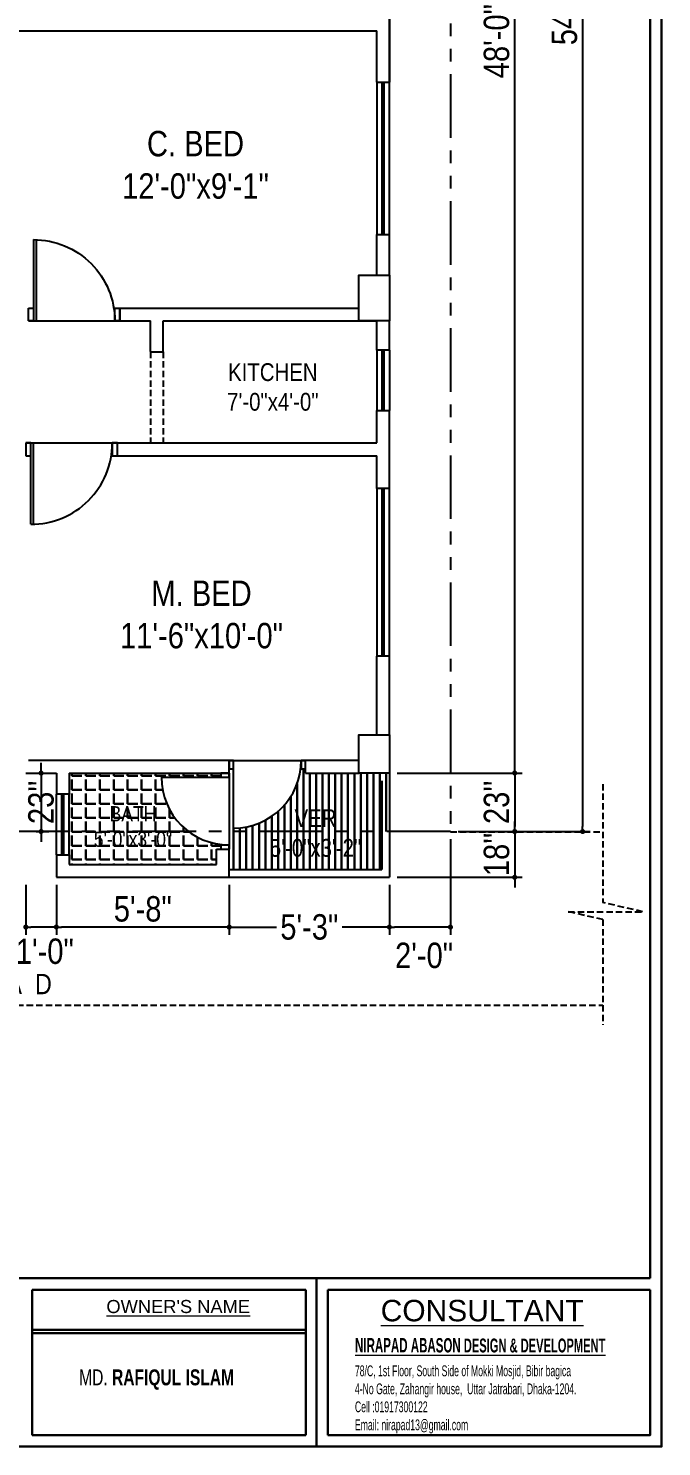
# Model space of a CAD drawing. Header units: inches. Extents: x -159432 to -126829, y -44881 to -40109.
# Drawn here: x -153391 to -153142, y -42678 to -42120 of the extents above; entities that cross this region are included whole.
import ezdxf

# ---------------------------------------------------------------- set-up
doc = ezdxf.new("R2010")
doc.units = ezdxf.units.IN
doc.header["$LTSCALE"] = 10
doc.header["$MEASUREMENT"] = 0
doc.header["$PDMODE"] = 34
doc.linetypes.add('HIDDEN', pattern=[0.375, 0.25, -0.125])
doc.linetypes.add('PHANTOMX2', pattern=[5, 2.5, -0.5, 0.5, -0.5, 0.5, -0.5])
doc.layers.get('0').update_dxf_attribs({"color": 140, "lineweight": 25})
doc.layers.get('Defpoints').update_dxf_attribs({"lineweight": 25})
for name, color, linetype, lineweight in [('BOUNDERY', 32, 'PHANTOMX2', 25), ('COLUM', 10, 'Continuous', 25), ('DIM', 6, 'Continuous', 25), ('door', 123, 'Continuous', 25), ('h2', 165, 'Continuous', 30), ('Layer1', 25, 'HIDDEN', 25), ('line', 134, 'Continuous', 30), ('TEXT', 6, 'Continuous', 25), ('TEXT 02', 7, 'Continuous', 9), ('wall', 7, 'Continuous', 25), ('win', 143, 'Continuous', 25)]:
    doc.layers.add(name, color=color, linetype=linetype, lineweight=lineweight)
doc.styles.add('222', font='arial.ttf')
doc.styles.add('AR8', font='swisscl.ttf', dxfattribs={"height": 10})
doc.styles.add('AREAL', font='arial.ttf')
doc.styles.add('arn', font='ARIALN.TTF')
doc.styles.add('style1', font='micross.ttf', dxfattribs={"height": 18})
doc.dimstyles.new('DIM', dxfattribs={"dimtxt": 10, "dimasz": 2, "dimexe": 3, "dimexo": 3, "dimgap": 2, "dimtad": 1, "dimdec": 1, "dimzin": 1, "dimdsep": 46, "dimlunit": 4, "dimtxsty": 'arn', "dimblk": 'DOT', "dimcen": 0.09, "dimclrd": 256, "dimclre": 256, "dimclrt": 256, "dimaunit": 1, "dimadec": 0, "dimazin": 0, "dimtfac": 1, "dimtdec": 1, "dimtix": 1, "dimtmove": 2, "dimatfit": 3, "dimldrblk": 'OPEN30', "dimfxl": 10, "dimtolj": 1, "dimtzin": 0, "dimlwd": -1, "dimlwe": -1, "dimarcsym": 0})

# ---------------------------------------------------------------- blocks, each defined once
blk = doc.blocks.new('D36')
at = {"layer": 'door'}
for p, q in [((27731.72, -1583.1), (27731.72, -1585.1)), ((27736.72, -1583.1), (27731.72, -1583.1)), ((27731.72, -1619.1), (27731.72, -1583.1)), ((27736.72, -1585.1), (27736.72, -1583.1)), ((27731.72, -1585.1), (27736.72, -1585.1)), ((27763.72, -1616.1), (27731.72, -1616.1)), ((27763.72, -1617.1), (27731.72, -1617.1)), ((27736.72, -1617.1), (27731.72, -1617.1)), ((27731.72, -1617.1), (27731.72, -1619.1)), ((27736.72, -1619.1), (27736.72, -1617.1)), ((27731.72, -1619.1), (27736.72, -1619.1))]:
    blk.add_line(p, q, dxfattribs=at)
at = {"layer": 'door', "linetype": 'ByBlock'}
blk.add_ellipse((27731.72, -1617.1), major_axis=(-22.63, -22.63), ratio=1, start_param=2.356194, end_param=3.926991, dxfattribs=at)
blk = doc.blocks.new('D1')
at = {"layer": 'door'}
for p, q in [((231942, 594723), (231942, 594673)), ((232042, 594723), (231942, 594723)), ((232042, 594673), (232042, 594723)), ((231942, 594673), (232042, 594673)), ((232742, 593873), (231942, 593873)), ((232042, 593873), (231942, 593873)), ((231942, 593873), (231942, 593823)), ((232042, 593823), (232042, 593873)), ((231942, 593823), (232042, 593823))]:
    blk.add_line(p, q, dxfattribs=at)
at = {"layer": 'door', "linetype": 'ByBlock'}
blk.add_arc((231942, 593873), 800, 0, 90, dxfattribs=at)
blk = doc.blocks.new('door')
at = {"layer": 'door'}
blk.add_line((-148358.38, -38071.49), (-148328.38, -38071.49), dxfattribs=at)
at = {"layer": 'door', "extrusion": (0, 0, -1), "xscale": 0.03333332273177803, "yscale": 0.03333332278998569, "zscale": -0.0333333227645894, "rotation": 90}
blk.add_blockref('D1', (168152.49, -45802.87), dxfattribs=at)
blk = doc.blocks.new('_Dot')
at = {"color": 0, "linetype": 'ByBlock', "lineweight": -2}
blk.add_line((-0.5, 0), (-1, 0), dxfattribs=at)
at = {"color": 0, "linetype": 'ByBlock', "const_width": 0.5}
blk.add_lwpolyline([(-0.25, 0, 1), (0.25, 0, 1)], format="xyb", close=True, dxfattribs=at)
blk = doc.blocks.new('*D464')
at = {"layer": 'Defpoints', "color": 0}
for p in [(-153249.23, -42412.83), (-153225.23, -42435.83), (-153199.95, -42435.83)]:
    blk.add_point(p, dxfattribs=at)
at = {"layer": 'DIM'}
for p, q in [((-153246.23, -42412.83), (-153196.95, -42412.83)), ((-153199.95, -42414.83), (-153199.95, -42433.83)), ((-153222.23, -42435.83), (-153196.95, -42435.83))]:
    blk.add_line(p, q, dxfattribs=at)
at = {"layer": 'DIM', "xscale": 2, "yscale": 2, "zscale": 2}
for p, rotation in [((-153199.95, -42412.83), 90), ((-153199.95, -42435.83), 270)]:
    blk.add_blockref('_Dot', p, dxfattribs=dict(at, rotation=rotation))
at = {"layer": 'DIM', "insert": (-153207.05, -42424.33), "char_height": 10, "attachment_point": 5, "rotation": 90, "style": 'arn'}
blk.add_mtext("\\A1;23''", dxfattribs=at)
blk = doc.blocks.new('_Open30')
at = {"color": 0, "linetype": 'ByBlock', "lineweight": -2}
for p, q in [((-1, 0.27), (0, 0)), ((0, 0), (-1, -0.27)), ((0, 0), (-1, 0))]:
    blk.add_line(p, q, dxfattribs=at)
blk = doc.blocks.new('*D465')
at = {"layer": 'Defpoints', "color": 0}
for p in [(-153225.23, -41787.83), (-153225.23, -42435.83), (-153173.24, -42435.83)]:
    blk.add_point(p, dxfattribs=at)
at = {"layer": 'DIM'}
for p, q in [((-153222.23, -41787.83), (-153170.24, -41787.83)), ((-153173.24, -41789.83), (-153173.24, -42433.83)), ((-153222.23, -42435.83), (-153170.24, -42435.83))]:
    blk.add_line(p, q, dxfattribs=at)
at = {"layer": 'DIM', "xscale": 2, "yscale": 2, "zscale": 2}
for p, rotation in [((-153173.24, -41787.83), 90), ((-153173.24, -42435.83), 270)]:
    blk.add_blockref('_Dot', p, dxfattribs=dict(at, rotation=rotation))
at = {"layer": 'DIM', "insert": (-153180.35, -42111.83), "char_height": 10, "attachment_point": 5, "rotation": 90, "style": 'arn'}
blk.add_mtext('\\A1;54\'-0"', dxfattribs=at)
blk = doc.blocks.new('*D461')
at = {"layer": 'Defpoints', "color": 0}
for p in [(-153225.23, -42435.83), (-153249.23, -42453.83), (-153249.23, -42473.43)]:
    blk.add_point(p, dxfattribs=at)
at = {"layer": 'DIM'}
for p, q in [((-153225.23, -42438.83), (-153225.23, -42476.43)), ((-153249.23, -42456.83), (-153249.23, -42476.43)), ((-153227.23, -42473.43), (-153247.23, -42473.43))]:
    blk.add_line(p, q, dxfattribs=at)
at = {"layer": 'DIM', "xscale": 2, "yscale": 2, "zscale": 2, "rotation": 180}
blk.add_blockref('_Dot', (-153249.23, -42473.43), dxfattribs=at)
at = {"layer": 'DIM', "xscale": 2, "yscale": 2, "zscale": 2}
blk.add_blockref('_Dot', (-153225.23, -42473.43), dxfattribs=at)
at = {"layer": 'DIM', "insert": (-153235.59, -42484.63), "char_height": 10, "attachment_point": 5, "style": 'arn'}
blk.add_mtext('\\A1;2\'-0"', dxfattribs=at)
blk = doc.blocks.new('*D452')
at = {"layer": 'Defpoints', "color": 0}
for p in [(-153312.23, -42453.83), (-153249.23, -42453.83), (-153312.23, -42473.43)]:
    blk.add_point(p, dxfattribs=at)
at = {"layer": 'DIM'}
for p, q in [((-153312.23, -42456.83), (-153312.23, -42476.43)), ((-153249.23, -42456.83), (-153249.23, -42476.43)), ((-153310.23, -42473.43), (-153293.64, -42473.43)), ((-153251.23, -42473.43), (-153267.82, -42473.43))]:
    blk.add_line(p, q, dxfattribs=at)
at = {"layer": 'DIM', "xscale": 2, "yscale": 2, "zscale": 2, "rotation": 180}
blk.add_blockref('_Dot', (-153312.23, -42473.43), dxfattribs=at)
at = {"layer": 'DIM', "xscale": 2, "yscale": 2, "zscale": 2}
blk.add_blockref('_Dot', (-153249.23, -42473.43), dxfattribs=at)
at = {"layer": 'DIM', "insert": (-153280.73, -42473.43), "char_height": 10, "attachment_point": 5, "style": 'arn'}
blk.add_mtext('\\A1;5\'-3"', dxfattribs=at)
blk = doc.blocks.new('*D462')
at = {"layer": 'Defpoints', "color": 0}
for p in [(-153380.23, -42453.83), (-153312.23, -42453.83), (-153380.23, -42473.43)]:
    blk.add_point(p, dxfattribs=at)
at = {"layer": 'DIM'}
for p, q in [((-153380.23, -42456.83), (-153380.23, -42476.43)), ((-153312.23, -42456.83), (-153312.23, -42476.43)), ((-153314.23, -42473.43), (-153378.23, -42473.43))]:
    blk.add_line(p, q, dxfattribs=at)
at = {"layer": 'DIM', "xscale": 2, "yscale": 2, "zscale": 2, "rotation": 180}
blk.add_blockref('_Dot', (-153380.23, -42473.43), dxfattribs=at)
at = {"layer": 'DIM', "xscale": 2, "yscale": 2, "zscale": 2}
blk.add_blockref('_Dot', (-153312.23, -42473.43), dxfattribs=at)
at = {"layer": 'DIM', "insert": (-153346.23, -42466.33), "char_height": 10, "attachment_point": 5, "style": 'arn'}
blk.add_mtext('\\A1;5\'-8"', dxfattribs=at)
blk = doc.blocks.new('*D453')
at = {"layer": 'Defpoints', "color": 0}
for p in [(-153392.23, -42453.83), (-153380.23, -42453.83), (-153392.23, -42473.43)]:
    blk.add_point(p, dxfattribs=at)
at = {"layer": 'DIM'}
for p, q in [((-153392.23, -42456.83), (-153392.23, -42476.43)), ((-153380.23, -42456.83), (-153380.23, -42476.43)), ((-153382.23, -42473.43), (-153390.23, -42473.43))]:
    blk.add_line(p, q, dxfattribs=at)
at = {"layer": 'DIM', "xscale": 2, "yscale": 2, "zscale": 2, "rotation": 180}
blk.add_blockref('_Dot', (-153392.23, -42473.43), dxfattribs=at)
at = {"layer": 'DIM', "xscale": 2, "yscale": 2, "zscale": 2}
blk.add_blockref('_Dot', (-153380.23, -42473.43), dxfattribs=at)
at = {"layer": 'DIM', "insert": (-153384.76, -42483), "char_height": 10, "attachment_point": 5, "style": 'arn'}
blk.add_mtext('\\A1;1\'-0"', dxfattribs=at)
blk = doc.blocks.new('*D460')
at = {"layer": 'Defpoints', "color": 0}
for p in [(-153391.21, -42412.83), (-153391.21, -42435.83), (-153386.23, -42435.83)]:
    blk.add_point(p, dxfattribs=at)
at = {"layer": 'DIM'}
for p, q in [((-153388.21, -42412.83), (-153383.23, -42412.83)), ((-153386.23, -42410.83), (-153386.23, -42408.83)), ((-153386.23, -42412.83), (-153386.23, -42435.83)), ((-153388.21, -42435.83), (-153383.23, -42435.83)), ((-153386.23, -42437.83), (-153386.23, -42439.83))]:
    blk.add_line(p, q, dxfattribs=at)
at = {"layer": 'DIM', "xscale": 2, "yscale": 2, "zscale": 2}
for p, rotation in [((-153386.23, -42412.83), 270), ((-153386.23, -42435.83), 90)]:
    blk.add_blockref('_Dot', p, dxfattribs=dict(at, rotation=rotation))
at = {"layer": 'DIM', "insert": (-153386.23, -42424.33), "char_height": 10, "attachment_point": 5, "rotation": 90, "style": 'arn'}
blk.add_mtext("\\A1;23''", dxfattribs=at)
blk = doc.blocks.new('*D466')
at = {"layer": 'Defpoints', "color": 0}
for p in [(-153225.23, -42435.83), (-153249.23, -42453.83), (-153199.95, -42453.83)]:
    blk.add_point(p, dxfattribs=at)
at = {"layer": 'DIM'}
for p, q in [((-153222.23, -42435.83), (-153196.95, -42435.83)), ((-153199.95, -42433.83), (-153199.95, -42431.83)), ((-153199.95, -42435.83), (-153199.95, -42453.83)), ((-153246.23, -42453.83), (-153196.95, -42453.83)), ((-153199.95, -42455.83), (-153199.95, -42457.83))]:
    blk.add_line(p, q, dxfattribs=at)
at = {"layer": 'DIM', "xscale": 2, "yscale": 2, "zscale": 2}
for p, rotation in [((-153199.95, -42435.83), 270), ((-153199.95, -42453.83), 90)]:
    blk.add_blockref('_Dot', p, dxfattribs=dict(at, rotation=rotation))
at = {"layer": 'DIM', "insert": (-153207.05, -42444.83), "char_height": 10, "attachment_point": 5, "rotation": 90, "style": 'arn'}
blk.add_mtext("\\A1;18''", dxfattribs=at)
blk = doc.blocks.new('*D468')
at = {"layer": 'Defpoints', "color": 0}
for p in [(-153249.23, -41836.83), (-153199.95, -41836.83), (-153249.23, -42412.83)]:
    blk.add_point(p, dxfattribs=at)
at = {"layer": 'DIM'}
for p, q in [((-153246.23, -41836.83), (-153196.95, -41836.83)), ((-153199.95, -42410.83), (-153199.95, -41838.83)), ((-153246.23, -42412.83), (-153196.95, -42412.83))]:
    blk.add_line(p, q, dxfattribs=at)
at = {"layer": 'DIM', "xscale": 2, "yscale": 2, "zscale": 2}
for p, rotation in [((-153199.95, -41836.83), 90), ((-153199.95, -42412.83), 270)]:
    blk.add_blockref('_Dot', p, dxfattribs=dict(at, rotation=rotation))
at = {"layer": 'DIM', "insert": (-153207.05, -42124.83), "char_height": 10, "attachment_point": 5, "rotation": 90, "style": 'arn'}
blk.add_mtext('\\A1;48\'-0"', dxfattribs=at)

msp = doc.modelspace()

# ---------------------------------------------------------------- hatches: boundary and pattern name
at = {"layer": 'h2'}
h = msp.add_hatch(dxfattribs=at)
h.set_pattern_fill('LINE', color=256, scale=20, angle=90, style=0)
h.set_pattern_definition([(90, (-4918.0171, -116.5162), (-2.5, 2e-16), [])])
edge = h.paths.add_edge_path()
edge.add_line((-153249.22701, -42435.82783), (-153249.22701, -42412.82784))
edge.add_line((-153249.22701, -42412.82784), (-153261.22701, -42412.82784))
edge.add_line((-153261.22701, -42412.82784), (-153282.22702, -42412.82784))
edge.add_line((-153282.22702, -42412.82784), (-153282.22702, -42411.16117))
edge.add_line((-153282.22702, -42411.16117), (-153283.89369, -42411.16117))
edge.add_line((-153283.89369, -42411.16117), (-153283.89369, -42407.82784))
edge.add_ellipse((-153310.56034, -42407.82784), major_axis=(-26.66666, 0.00043), ratio=0.999999998, start_angle=90.0009156, end_angle=180.0009156, ccw=False)
edge.add_line((-153310.56034, -42434.4945), (-153310.56034, -42411.16117))
edge.add_line((-153310.56034, -42411.16117), (-153312.22701, -42411.16117))
edge.add_line((-153312.22701, -42411.16117), (-153312.22701, -42412.82783))
edge.add_line((-153312.22701, -42412.82783), (-153312.22701, -42435.82783))
edge.add_line((-153312.22701, -42435.82783), (-153249.22701, -42435.82783))
h.paths.add_polyline_path([(-153312.22701, -42435.82783), (-153312.22701, -42442.82783), (-153312.22701, -42450.82783), (-153252.22701, -42450.82783), (-153252.22701, -42435.82783)])
h.paths.add_polyline_path([(-153297.67292, -42425.28371), (-153258.91508, -42425.28371), (-153258.91508, -42447.5984), (-153297.67292, -42447.5984)], flags=9)
h = msp.add_hatch(dxfattribs=at)
h.set_pattern_fill('ANGLE', color=256, scale=20, style=0)
h.set_pattern_definition([(0, (-7288.682, -1658.9045), (0, 5.5), [4, -1.5]), (90, (-7288.682, -1658.9045), (-5.5, 3e-16), [4, -1.5])])
edge = h.paths.add_edge_path()
edge.add_line((-153375.22701, -42412.82783), (-153375.22701, -42418.95189))
edge.add_line((-153375.22701, -42418.95189), (-153375.22701, -42442.70377))
edge.add_line((-153375.22701, -42442.70377), (-153375.22701, -42448.82783))
edge.add_line((-153375.22701, -42448.82783), (-153317.22701, -42448.82783))
edge.add_line((-153317.22701, -42448.82783), (-153317.22701, -42442.82783))
edge.add_line((-153317.22701, -42442.82783), (-153315.56034, -42442.82783))
edge.add_line((-153315.56034, -42442.82783), (-153315.56034, -42441.16117))
edge.add_line((-153315.56034, -42441.16117), (-153312.22701, -42441.16117))
edge.add_ellipse((-153312.22701, -42414.49451), major_axis=(0.00337, 26.66666), ratio=0.999999998, start_angle=90.0072467, end_angle=180.0072467, ccw=False)
edge.add_line((-153338.89367, -42414.49451), (-153315.56034, -42414.49451))
edge.add_line((-153315.56034, -42414.49451), (-153315.56034, -42412.82783))
edge.add_line((-153315.56034, -42412.82783), (-153375.22701, -42412.82783))
h.paths.add_polyline_path([(-153368.70491, -42424.30796), (-153331.4648, -42424.30796), (-153331.4648, -42443.43484), (-153368.70491, -42443.43484)], flags=24)

# ---------------------------------------------------------------- linework, layer by layer
at = {"layer": 'BOUNDERY'}
msp.add_lwpolyline([(-153741.22701, -41787.82783), (-153225.22701, -41787.82783), (-153225.22701, -42435.82783), (-153741.22701, -42435.82783)], close=True, dxfattribs=at)
at = {"layer": 'COLUM'}
for points in [[(-153249.22701, -42216.94042), (-153249.22701, -42234.94042), (-153261.22701, -42234.94042), (-153261.22701, -42216.94042), (-153249.22701, -42216.94042)], [(-153249.22701, -42397.82784), (-153249.22701, -42412.82784), (-153261.22701, -42412.82784), (-153261.22701, -42397.82784), (-153249.22701, -42397.82784)]]:
    msp.add_lwpolyline(points, dxfattribs=at)
at = {"layer": 'DIM'}
for p, q in [((-153249.22701, -42412.82783), (-153249.22701, -42453.82783)), ((-153252.22701, -42415.82783), (-153252.22701, -42450.82783)), ((-153312.22701, -42450.82783), (-153252.22701, -42450.82783)), ((-153312.22701, -42453.82783), (-153249.22701, -42453.82783))]:
    msp.add_line(p, q, dxfattribs=at)
at = {"layer": 'door', "linetype": 'HIDDEN'}
for p, q in [((-153343.22701, -42247.053), (-153343.22701, -42282.94042)), ((-153338.22701, -42247.053), (-153338.22701, -42282.94042))]:
    msp.add_line(p, q, dxfattribs=at)
at = {"layer": 'Layer1'}
for p, q in [((-153165.21479, -42417.17094), (-153165.21479, -42463.78833)), ((-153225.22701, -42435.90357), (-153165.21479, -42435.90357)), ((-153165.21479, -42470.44509), (-153165.21479, -42511.83367)), ((-153789.40373, -42504.14481), (-153165.21479, -42504.14481))]:
    msp.add_line(p, q, dxfattribs=at)
msp.add_lwpolyline([(-153165.21479, -42470.44509), (-153178.88219, -42467.39752), (-153149.62885, -42467.39752), (-153165.21479, -42463.78833)], dxfattribs=at)
at = {"layer": 'line'}
for p, q in [((-153823.28297, -42611.56386), (-153146.66265, -42611.56386)), ((-153277.85829, -42677.87509), (-153277.85829, -42611.56386)), ((-153389.7564, -42648.05709), (-153389.7564, -42616.22555)), ((-153389.7564, -42616.22555), (-153282.03826, -42616.22555)), ((-153282.03826, -42673.36776), (-153282.03826, -42616.22555)), ((-153273.43245, -42616.22555), (-153146.66265, -42616.22555)), ((-153273.43245, -42673.36776), (-153273.43245, -42616.22555)), ((-153389.7564, -42631.90029), (-153282.03826, -42631.90029)), ((-153389.7564, -42633.1881), (-153282.03826, -42633.1881)), ((-153389.7564, -42673.36776), (-153389.7564, -42648.05709))]:
    msp.add_line(p, q, dxfattribs=at)
msp.add_lwpolyline([(-153827.7903, -41647.01408), (-153827.7903, -42677.87509), (-153142.15532, -42677.87509), (-153142.15532, -41647.01408)], close=True, dxfattribs=at)
for points in [[(-153146.66265, -42611.56386), (-153146.66265, -41651.52141), (-153823.28297, -41651.52141), (-153823.28297, -42611.56386)], [(-153273.43245, -42673.36776), (-153146.66265, -42673.36776), (-153146.66265, -42616.22555)], [(-153389.7564, -42673.36776), (-153282.03826, -42673.36776)]]:
    msp.add_lwpolyline(points, dxfattribs=at)
at = {"layer": 'wall', "ltscale": 0.5}
for p, q in [((-153249.22701, -42140.95328), (-153249.22701, -42093.76114)), ((-153249.22701, -42093.76114), (-153249.22701, -42140.95328)), ((-153254.22701, -42216.94042), (-153254.22701, -42200.93248)), ((-153249.22701, -42200.93248), (-153249.22701, -42200.04117)), ((-153343.22701, -42246.94042), (-153343.22701, -42234.94042)), ((-153338.22701, -42246.94042), (-153338.22701, -42234.94042)), ((-153254.22701, -42246.36566), (-153254.22701, -42234.94042)), ((-153249.22701, -42246.36566), (-153249.22701, -42234.94042)), ((-153254.22701, -42282.94042), (-153254.22701, -42270.11754)), ((-153249.22701, -42300.82783), (-153249.22701, -42270.11754)), ((-153356.22701, -42287.94042), (-153356.22701, -42282.94042)), ((-153254.22701, -42300.82783), (-153254.22701, -42287.94042)), ((-153254.22701, -42397.82784), (-153254.22701, -42366.82783)), ((-153249.22701, -42397.82784), (-153249.22701, -42366.82783)), ((-153317.22701, -42448.82783), (-153317.22701, -42442.82783)), ((-153312.22701, -42453.82783), (-153312.22701, -42442.82783))]:
    msp.add_line(p, q, dxfattribs=at)
at = {"layer": 'wall'}
for p, q in [((-153398.22701, -42120.82783), (-153254.22701, -42120.82783)), ((-153254.22701, -42140.95328), (-153254.22701, -42120.82783)), ((-153254.22701, -42140.95328), (-153249.22701, -42140.95328)), ((-153254.22701, -42200.93248), (-153249.22701, -42200.93248)), ((-153249.22701, -42216.94042), (-153249.22701, -42200.93248)), ((-153355.22701, -42229.94042), (-153261.22701, -42229.94042)), ((-153355.22701, -42234.94042), (-153355.22701, -42229.94042)), ((-153355.22701, -42234.94042), (-153343.22701, -42234.94042)), ((-153338.22701, -42234.94042), (-153254.22701, -42234.94042)), ((-153249.22701, -42246.36566), (-153254.22701, -42246.36566)), ((-153343.22701, -42247.053), (-153338.22701, -42247.053)), ((-153254.22701, -42270.11754), (-153249.22701, -42270.11754)), ((-153356.22701, -42282.94042), (-153254.22701, -42282.94042)), ((-153356.22701, -42287.94042), (-153254.22701, -42287.94042)), ((-153249.22701, -42300.82783), (-153254.22701, -42300.82783)), ((-153249.22701, -42366.82783), (-153254.22701, -42366.82783)), ((-153312.22701, -42407.82783), (-153391.22701, -42407.82783)), ((-153312.22701, -42412.82783), (-153312.22701, -42407.82783)), ((-153261.22701, -42407.82783), (-153282.22702, -42407.82784)), ((-153282.22702, -42412.82784), (-153282.22702, -42407.82784)), ((-153392.22701, -42412.82783), (-153380.22701, -42412.82783)), ((-153380.22701, -42412.82783), (-153380.22701, -42421.18775)), ((-153375.22701, -42412.82783), (-153312.22701, -42412.82783)), ((-153375.22701, -42412.82783), (-153375.22701, -42421.18775)), ((-153282.22702, -42412.82784), (-153261.22701, -42412.82784)), ((-153375.22701, -42421.18775), (-153380.22701, -42421.18775)), ((-153380.22701, -42444.93963), (-153380.22701, -42453.82783)), ((-153380.22701, -42444.93963), (-153375.22701, -42444.93963)), ((-153375.22701, -42444.93963), (-153375.22701, -42448.82783)), ((-153317.22701, -42442.82783), (-153312.22701, -42442.82783)), ((-153375.22701, -42448.82783), (-153317.22701, -42448.82783)), ((-153380.22701, -42453.82783), (-153312.22701, -42453.82783))]:
    msp.add_line(p, q, dxfattribs=at)
at = {"layer": 'win'}
for p, q in [((-153254.22701, -42140.95328), (-153254.22701, -42200.93248)), ((-153252.22701, -42140.95328), (-153252.22701, -42200.93248)), ((-153251.22701, -42200.93248), (-153251.22701, -42140.95328)), ((-153249.22701, -42200.93248), (-153249.22701, -42140.95328)), ((-153254.22701, -42246.36566), (-153254.22701, -42270.11754)), ((-153252.22701, -42246.36566), (-153252.22701, -42270.11754)), ((-153251.22701, -42270.11754), (-153251.22701, -42246.36566)), ((-153249.22701, -42246.36566), (-153249.22701, -42270.11754)), ((-153254.22701, -42300.82783), (-153254.22701, -42366.82783)), ((-153252.22701, -42300.82783), (-153252.22701, -42366.82783)), ((-153251.22701, -42366.82783), (-153251.22701, -42300.82783)), ((-153249.22701, -42366.82783), (-153249.22701, -42300.82783)), ((-153380.22701, -42444.93963), (-153380.22701, -42421.18775)), ((-153378.22701, -42421.18775), (-153378.22701, -42444.93963)), ((-153377.22701, -42444.93963), (-153377.22701, -42421.18775)), ((-153375.22701, -42444.93963), (-153375.22701, -42421.18775))]:
    msp.add_line(p, q, dxfattribs=at)

# ---------------------------------------------------------------- block references
at = {"layer": 'door', "xscale": -1, "rotation": 270}
msp.add_blockref('D36', (-151772.12313, -69966.6598), dxfattribs=at)
at = {"layer": 'door', "rotation": 270}
msp.add_blockref('D36', (-151773.12313, -14551.22104), dxfattribs=at)
at = {"layer": 'wall', "xscale": -1}
for p, rotation in [((-4953.85023, -80479.3152), 180), ((-191383.71436, -190771.20462), 90)]:
    msp.add_blockref('door', p, dxfattribs=dict(at, rotation=rotation))

# ---------------------------------------------------------------- texts
at = {"layer": 'TEXT', "style": 'arn'}
for s, insert, char_height, width, attachment_point in [('\\A1;C. BED  \\P12\'-0"x9\'-1"', (-153325.49498, -42160.15072), 10, 63.6675307, 2), ('\\A1;KITCHEN\\P7\'-0"x4\'-0"', (-153295.08465, -42270.33382), 7, 35.8721828, 8), ('\\A1;M. BED  \\P11\'-6"x10\'-0"', (-153323.12876, -42337.07838), 10, 63.6675307, 2), ('\\A1;BATH\\P5\'-0"x3\'-0"', (-153350.08485, -42441.93484), 6, 34.8076126, 8), ('\\A1;VER\\P5\'-0"x3\'-2"', (-153278.294, -42445.8484), 7, 35.6477626, 8)]:
    msp.add_mtext(s, dxfattribs=dict(at, insert=insert, char_height=char_height, width=width, attachment_point=attachment_point))
at = {"layer": 'TEXT', "ltscale": 10, "insert": (-153402.90376, -42499.90089), "char_height": 8, "width": 198.8958254, "attachment_point": 8, "rotation": 359.8154369, "style": 'arn'}
msp.add_mtext('\\A1;R^I^IO^I^IA^I^ID', dxfattribs=at)
at = {"layer": 'TEXT 02', "attachment_point": 1}
for s, insert, char_height, width, style in [("{\\fSwis721 Lt BT|b0|i0|c0|p34;\\L\\C0;OWNER'S NAME}", (-153360.53834, -42620.16522), 5.1471483, 54.9413387, '222'), ('\\pt1.387;{\\fArial|b0|i0|c0|p34;\\L\\C7;CONSULTANT}', (-153252.64716, -42620.13339), 8.4306871, 55.8796066, 'AR8'), ('{\\fArial|b0|i0|c161|p34;\\W0.7;MD.\\fArial|b1|i0|c0|p34; RAFIQUL ISLAM}', (-153371.26001, -42647.4763), 6.2675429, 89.1288909, 'AREAL')]:
    msp.add_mtext(s, dxfattribs=dict(at, insert=insert, char_height=char_height, width=width, style=style))
at = {"layer": 'TEXT 02', "color": 1, "insert": (-153262.73952, -42635.14967), "char_height": 6.12779451, "width": 156.0059812, "attachment_point": 1, "style": 'AR8'}
msp.add_mtext('\\pt1.04;{\\fArial Narrow|b1|i0|c0|p34;\\H0.9231x;\\W0.7;\\LNIRAPAD ABASON\\fArial Narrow|b0|i0|c0|p34;\\H0.965x; \\fArial Narrow|b1|i0|c0|p34;DESIGN & DEVELOPMENT}', dxfattribs=at)
at = {"layer": 'TEXT 02', "color": 3, "insert": (-153262.79186, -42645.91816), "char_height": 4.2497646, "width": 117.1939102, "attachment_point": 1, "style": 'style1'}
msp.add_mtext('{\\fArial Narrow|b0|i0|c0|p34;\\W0.7;78/C, 1st Floor, South Side of Mokki Mosjid, Bibir bagica\\P4-No Gate, Zahangir house,  Uttar Jatrabari, Dhaka-1204. \\PCell :01917300122 \\PEmail: nirapad13@gmail.com}', dxfattribs=at)

# ---------------------------------------------------------------- dimensions: what is measured, and where the dimension line sits
at = {"layer": 'DIM'}
for base, p1, p2, picture, middle in [((-153173.24491, -42435.82783), (-153225.22701, -41787.82783), (-153225.22701, -42435.82783), '*D465', (-153180.35064, -42111.82783)), ((-153199.9456, -41836.82783), (-153249.22701, -42412.82784), (-153249.22701, -41836.82783), '*D468', (-153207.05133, -42124.82783))]:
    dim = msp.add_linear_dim(base=base, p1=p1, p2=p2, angle=90, dimstyle='DIM', dxfattribs=at)
    dim.commit()
    dim.dimension.update_dxf_attribs({"geometry": picture, "text_midpoint": middle})
dim = msp.add_linear_dim(base=(-153386.22701, -42435.82783), p1=(-153391.20626, -42412.82783), p2=(-153391.20626, -42435.82783), angle=90, text="23''", dimstyle='DIM', dxfattribs=at)
dim.commit()
dim.dimension.update_dxf_attribs({"geometry": '*D460', "text_midpoint": (-153386.22701, -42424.32783), "dimtype": 160})
for base, p1, p2, text, picture, middle in [((-153199.9456, -42435.82783), (-153249.22701, -42412.82784), (-153225.22701, -42435.82783), "23''", '*D464', (-153207.05133, -42424.32783)), ((-153199.9456, -42453.82783), (-153225.22701, -42435.82783), (-153249.22701, -42453.82783), "18''", '*D466', (-153207.05133, -42444.82783))]:
    dim = msp.add_linear_dim(base=base, p1=p1, p2=p2, angle=90, text=text, dimstyle='DIM', dxfattribs=at)
    dim.commit()
    dim.dimension.update_dxf_attribs({"geometry": picture, "text_midpoint": middle})
for base, p1, p2, picture, middle in [((-153249.22701, -42473.43494), (-153225.22701, -42435.82783), (-153249.22701, -42453.82784), '*D461', (-153235.59235, -42484.6287)), ((-153392.22701, -42473.43494), (-153380.22701, -42453.82783), (-153392.22701, -42453.82783), '*D453', (-153384.76435, -42482.99756)), ((-153312.22701, -42473.43494), (-153249.22701, -42453.82783), (-153312.22701, -42453.82783), '*D452', (-153280.72701, -42473.43494))]:
    dim = msp.add_linear_dim(base=base, p1=p1, p2=p2, dimstyle='DIM', dxfattribs=at)
    dim.commit()
    dim.dimension.update_dxf_attribs({"geometry": picture, "text_midpoint": middle, "dimtype": 160})
dim = msp.add_linear_dim(base=(-153380.22701, -42473.43494), p1=(-153312.22701, -42453.82783), p2=(-153380.22701, -42453.82783), dimstyle='DIM', dxfattribs=at)
dim.commit()
dim.dimension.update_dxf_attribs({"geometry": '*D462', "text_midpoint": (-153346.22701, -42466.32921)})

doc.saveas('drawing.dxf')
